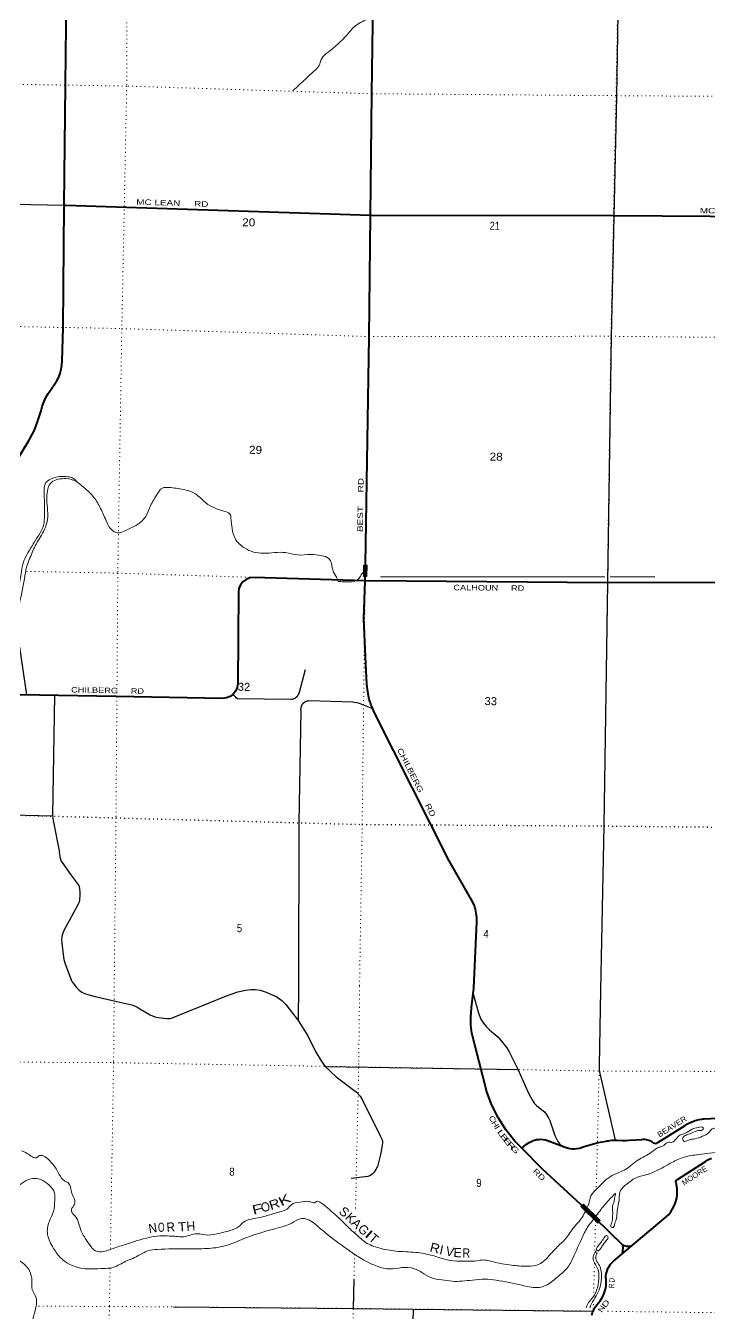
# Model space of a CAD drawing. Header units: feet. Extents: x -493433 to -244333, y 184684 to 373072.
# Drawn here: x -360811 to -345872, y 317103 to 345259 of the extents above; entities that cross this region are included whole.
import ezdxf

# ---------------------------------------------------------------- set-up
doc = ezdxf.new("R2010")
doc.units = ezdxf.units.FT
doc.header["$LTSCALE"] = 60
doc.linetypes.add('DOTTED', pattern=[1.5, 0.3, -1.2])
for name, color, linetype, lineweight in [('26', 7, 'Continuous', 40), ('27', 7, 'Continuous', 13), ('29', 7, 'Continuous', 25), ('39', 7, 'Continuous', 13), ('41', 7, 'Continuous', 13), ('6', 7, 'DOTTED', 25), ('61', 7, 'Continuous', 13), ('7', 7, 'DOTTED', 13)]:
    doc.layers.add(name, color=color, linetype=linetype, lineweight=lineweight)

msp = doc.modelspace()

# ---------------------------------------------------------------- linework, layer by layer
at = {"layer": '26'}
for points in [[(-359968.82, 341329.88), (-359942, 343972.95), (-359862, 351036.95), (-359859.63, 351061.84)], [(-353276.02, 341112.73), (-353247, 343777.95), (-353223.88, 345310.93), (-353219.72, 345586.93)], [(-363526.9, 331611.9), (-363381.09, 331851.52), (-360749, 336177.13), (-360722.04, 336222.6), (-360623.45, 336416.57), (-360545.68, 336619.78), (-360478, 336837.95), (-360449.27, 336929.66), (-360416.27, 337029.75), (-360372.99, 337125.85), (-360319.91, 337216.89), (-360301.36, 337244.19), (-360133.88, 337493.2), (-360091.84, 337574.11), (-360058.49, 337658.97), (-360034.2, 337746.85), (-360019.22, 337836.79), (-360013.72, 337927.8), (-360013.7, 337932.02), (-359996, 338649.95), (-359968.82, 341329.88)], [(-353276.02, 341112.73), (-359946, 341329.14), (-359968.82, 341329.88)], [(-353388.29, 333461.9), (-353387.87, 333486.94), (-353305, 338450.95), (-353276.02, 341112.73)], [(-342712.77, 341065.75), (-342721, 341065.95), (-347945, 341098.95), (-353252, 341111.95), (-353276.02, 341112.73)], [(-353394, 333119.95), (-353392.88, 333186.94), (-353388.29, 333461.9)], [(-353394, 333119.95), (-355829.61, 333195.65), (-355915.12, 333185.04), (-355994.98, 333152.66), (-356063.73, 333100.71), (-356116.7, 333032.74), (-356150.27, 332953.38), (-356162.01, 332875.83), (-356176.98, 330872.57), (-356188.82, 330790.8), (-356222.38, 330711.45), (-356275.34, 330643.49)], [(-353276.36, 330448.53), (-353301.75, 330522.77), (-353340.64, 330733.7), (-353353.12, 330859.05), (-353385, 331459.95), (-353420, 332288.95), (-353394, 333119.95)], [(-342864.27, 333089.95), (-348097, 333074.95), (-353369, 333119.74), (-353394, 333119.95)], [(-356275.34, 330643.49), (-356344.08, 330591.56), (-356423.92, 330559.19), (-356509.42, 330548.58), (-358834, 330590.95), (-362613.08, 330657.4), (-362806.55, 330676.65), (-362856, 330684.95), (-363038, 330706.95), (-363733.86, 330805.97), (-363769.29, 330810.65), (-363869.96, 330816.74), (-363919, 330817.95), (-364062.9, 330820.04)], [(-351020.72, 324212.48), (-350952.89, 325662.8), (-350953.03, 325756.34), (-350962.95, 325849.35), (-350982.54, 325940.82), (-350995, 325982.89), (-351004.08, 326009.35), (-351033.44, 326078.33), (-351069.85, 326143.86), (-351554, 326999.95), (-353177.81, 330221.53), (-353204.19, 330271.74), (-353248.39, 330373.48), (-353259.2, 330398.37), (-353267.79, 330423.48), (-353276.36, 330448.53)], [(-349966.65, 320709.3), (-350120.97, 320867.02), (-350318.52, 321116.27), (-350488.94, 321384.81), (-350630.35, 321669.68), (-350741.22, 321967.78), (-350742.63, 321972.3), (-351058.98, 323225.96), (-351080.76, 323406.26), (-351083.57, 323587.85), (-351078.8, 323667.48), (-351068, 323785.95), (-351020.72, 324212.48)], [(-349966.65, 320709.3), (-349941, 320734.79), (-349924.49, 320751.2), (-349868.84, 320796.87), (-349808.71, 320836.48), (-349744.78, 320869.59), (-349739.15, 320871.96), (-349693.38, 320888.08), (-349646.17, 320899.33), (-349598.04, 320905.59), (-349549.53, 320906.78), (-349501.15, 320902.89), (-349453.45, 320893.96), (-349406.94, 320880.1), (-349213.87, 320806.32), (-349022.43, 320733.7), (-348972.8, 320717.08), (-348921.71, 320705.74), (-348869.71, 320699.79), (-348817.38, 320699.32), (-348765.28, 320704.32), (-348713.99, 320714.74), (-348708.44, 320716.2), (-348602, 320749.95), (-348296, 320834.95), (-348123.33, 320867.9), (-348097.4, 320872.85), (-348073.33, 320876.92), (-348042.3, 320882.17), (-347999.01, 320884.9), (-347974.5, 320885.72), (-347949.01, 320886.06), (-347881, 320886.95), (-347764.13, 320881.98), (-347681.9, 320880.11), (-347619.81, 320884.41), (-347465, 320895.95), (-347347.89, 320905.61), (-347315.65, 320908.97), (-347283.24, 320908.95), (-347251.01, 320905.53), (-347219.31, 320898.77), (-347188.49, 320888.73), (-347158.89, 320875.52), (-347130.83, 320859.29), (-347121, 320852.14), (-347096.03, 320832.97), (-347071, 320822.28), (-347067.04, 320821.13), (-347056.74, 320819.27), (-347046.3, 320818.5), (-347043, 320818.6), (-347017.98, 320821.96), (-346993, 320837.63), (-346395.82, 321212.21), (-346344.41, 321244.43), (-346264.74, 321285.1), (-346181.25, 321317.22), (-346094.87, 321340.43), (-346031.53, 321350.51), (-346006.62, 321354.48), (-345981.53, 321355.64), (-345269.51, 321388.68)], [(-348650.25, 319457.67), (-348668, 319474.95), (-349527, 320259.95), (-349966.65, 320709.3)], [(-348441.39, 317058.1), (-348421.76, 317119.62), (-348395.8, 317178.74), (-348363.81, 317234.83), (-348326.13, 317287.27), (-348258.47, 317373.97), (-348219.01, 317432.83), (-348185.92, 317495.48), (-348159.56, 317561.25), (-348140.22, 317629.41), (-348128.1, 317699.23), (-348123.36, 317769.92), (-348126.03, 317840.73), (-348129.57, 317871.91), (-348129.14, 317918.95), (-348123.79, 317965.68), (-348113.58, 318011.6), (-348098.64, 318056.2), (-348079.11, 318098.99), (-348055.21, 318139.5), (-348027.22, 318177.3), (-347995.42, 318211.96), (-347965.32, 318238.96), (-346817.84, 319203.57), (-346762.85, 319258.26), (-346713.87, 319318.4), (-346671.45, 319383.33), (-346636.04, 319452.34), (-346608.05, 319524.67), (-346587.77, 319599.53), (-346575.42, 319676.1), (-346571.15, 319753.54), (-346574.99, 319831), (-346586.91, 319907.64), (-346590.8, 319923.88), (-346596.81, 319948.94), (-346604.11, 319973.88), (-346604.15, 319974.48), (-346603.95, 319979.81), (-346603.38, 319983.8), (-346591.57, 320008.81), (-346566.59, 320025.15), (-345956, 320424.6), (-345925.11, 320444.22), (-345906, 320454.81), (-345873.29, 320472.1), (-345820.98, 320493.09)], [(-347572, 318569.95), (-347582.41, 318567.7), (-347612.07, 318563.48), (-347642, 318562.39), (-347671.89, 318564.42), (-347701.4, 318569.57), (-347730.21, 318577.78), (-347758, 318588.95), (-348650.25, 319457.67)], [(-347770, 318403.95), (-347768.06, 318412.55), (-347758.55, 318470.89), (-347755.18, 318529.91), (-347758, 318588.95)]]:
    msp.add_lwpolyline(points, dxfattribs=at)
at = {"layer": '26', "lineweight": 13}
for points in [[(-353392.46, 333211.94), (-353429.5, 333212.38), (-353426.5, 333462.36), (-353388.29, 333461.9)], [(-353392.46, 333211.94), (-353354.5, 333211.48), (-353351.5, 333461.46), (-353388.29, 333461.9)]]:
    msp.add_lwpolyline(points, dxfattribs=at)
at = {"layer": '29'}
for p, q in [((-359971, 341329.95), (-366715.04, 341459.87)), ((-360948, 331668.95), (-360796.99, 330626.95)), ((-360227, 327972.95), (-362558, 328033.95)), ((-354850.03, 324273.16), (-354854, 323503.95)), ((-348245.02, 324168.89), (-348277, 322522.95)), ((-357500.3, 323603.68), (-356424.69, 324042.65)), ((-354269.66, 322502.32), (-350048.58, 322430.04)), ((-348264.08, 322342.62), (-347929, 320887.95)), ((-353638, 317837.95), (-353653, 317207.95))]:
    msp.add_line(p, q, dxfattribs=at)
for points in [[(-347776.22, 351114.95), (-347809, 349122.95), (-347898, 343717.95), (-348018, 338457.95), (-348097, 333082.95), (-348173, 327761.95), (-348245.02, 324168.89)], [(-354705.77, 331175.81), (-354836.6, 330678.84), (-354837.4, 330675.84), (-354844.65, 330653.95), (-354854.14, 330632.94), (-354865.78, 330613.04), (-354879.43, 330594.46), (-354894.95, 330577.42), (-354912.17, 330562.08), (-354930.89, 330548.64), (-354950.92, 330537.22), (-354969, 330529.29), (-354989.36, 330522.51), (-355019, 330521.41), (-356179.45, 330542.56), (-356211.63, 330563.81), (-356235.12, 330587.32), (-356258.61, 330612.13), (-356275.34, 330643.49)], [(-360185, 330611.95), (-360230, 327996.95), (-360215, 327881.95), (-360077, 327176.14)], [(-354800.7, 330291.83), (-354802, 330277.95), (-354843, 327834.95), (-354850.03, 324273.16)], [(-354800.7, 330291.83), (-354786.9, 330385.27), (-354755.95, 330440.57), (-354709.53, 330475.95), (-354663.1, 330493.65), (-354628.11, 330496.69)], [(-353647.09, 330464.57), (-353653, 330464.95), (-354628.11, 330496.69)], [(-353647.09, 330464.57), (-353577.68, 330458.26), (-353526.84, 330444.99), (-353230.61, 330325.55)], [(-359797.82, 324352.56), (-359944.32, 324734.19), (-359971.95, 324828.2), (-360018.37, 325197.57), (-360019.48, 325282.71), (-360018.37, 325323.64), (-360009.53, 325378.93), (-359975.27, 325477.35), (-359855.89, 325694.1), (-359665.78, 326039.14), (-359639.25, 326096.66), (-359629.31, 326137.58), (-359621.56, 326251.47), (-359620.46, 326314.52), (-359627.1, 326383.09), (-359638.15, 326433.96), (-359665.78, 326485.92), (-359816.1, 326693.83), (-360010.64, 326963.67), (-360033.85, 327000.17), (-360049.32, 327044.41), (-360077, 327176.14)], [(-359797.82, 324352.56), (-359704.5, 324226.95), (-359647.34, 324165.37), (-359585.79, 324121.38), (-359502.26, 324086.19), (-359322, 324037.8), (-358754.86, 323905.84), (-358495.46, 323844.25), (-358385.55, 323804.67), (-358315.21, 323760.68), (-358090.99, 323628.71), (-357989.87, 323584.73), (-357919.52, 323567.13), (-357726.08, 323545.14), (-357651.34, 323549.54), (-357602.98, 323562.73), (-357500.3, 323603.68)], [(-356424.69, 324042.65), (-356178.5, 324130.18), (-356007.04, 324169.77), (-355883.86, 324184.13), (-355796.01, 324182.96), (-355686.02, 324170.93), (-355554.2, 324125.78), (-355325.59, 324024.61), (-355211.28, 323941.03), (-355123.35, 323853.05), (-354854, 323503.95), (-354644.13, 323171.24), (-354481.46, 322828.13), (-354353.96, 322621.39), (-354269.66, 322502.32)], [(-351030, 324084.95), (-350924.73, 323692.49), (-350903.85, 323632.01), (-350863.18, 323536.34), (-350807.12, 323447.26), (-350748.87, 323373.58), (-350675.23, 323302.1), (-350534.54, 323183.34), (-350494.97, 323145.94), (-350411.44, 323051.37), (-350297.13, 322906.2), (-350244.25, 322819.35)], [(-350244.25, 322819.35), (-350053, 322439.95), (-349821.37, 321918.56)], [(-354269.66, 322502.32), (-354024.22, 322269.49), (-353580.17, 321939.58), (-353501.04, 321851.6), (-353448.28, 321763.63), (-353061.39, 320985.04), (-353021.82, 320892.66), (-353014.13, 320843.19), (-353017.42, 320773.9), (-353056.99, 320571.55), (-353121.84, 320313.13), (-353158.11, 320246.04), (-353194.38, 320187.76), (-353231.75, 320148.17), (-353273.52, 320117.38), (-353333.97, 320096.48), (-353702, 320046.95)], [(-348277, 322522.95), (-348274.75, 322424.55), (-348264.08, 322342.62)], [(-349821.37, 321918.56), (-349744.28, 321768.02), (-349695.92, 321695.44), (-349649.76, 321642.66), (-349566.23, 321578.87), (-349473.9, 321506.29), (-349434.33, 321460.11), (-349385.97, 321378.73), (-349359.59, 321321.55), (-349245.28, 320991.64), (-349210.11, 320919.06), (-349181.53, 320859.67), (-349115.59, 320771.7)], [(-357582, 317239.95), (-353653, 317207.95), (-348407, 317148.95)], [(-352344, 317193.95), (-352460.82, 312870.92), (-352469.65, 312544.02)]]:
    msp.add_lwpolyline(points, dxfattribs=at)
at = {"layer": '39'}
for p, q in [((-353059, 333207.95), (-348155.9, 333206.32)), ((-348039.86, 333206.27), (-347058, 333205.95))]:
    msp.add_line(p, q, dxfattribs=at)
for points in [[(-353261.78, 345438.56), (-353272, 345432.95), (-353563, 345287.95), (-353787, 345062.95), (-354203, 344680.95), (-354342, 344542.95), (-354375, 344451.95), (-354411, 344365.95), (-354519, 344255.95), (-354707, 344082.95), (-354970, 343844.95)], [(-359702, 335293.95), (-359829, 335340.95), (-360017, 335352.95), (-360183, 335315.95), (-360300, 335209.95), (-360335, 335090.95), (-360351, 334898.95), (-360333, 334664.95), (-360348, 334389.95), (-360424, 334201.95), (-360603, 333884.95), (-360734, 333583.95), (-360792, 333416.95), (-360841, 333166.95), (-360962, 332558.95), (-361029, 332229.95), (-361151, 331789.95), (-361238, 331533.95), (-361411, 331274.95), (-361539, 331134.95), (-361653, 331086.95), (-361809, 331084.95), (-362043, 331121.95), (-362434, 331221.95), (-362657, 331252.95), (-362881, 331234.95), (-363053, 331215.95), (-363149, 331196.95), (-363169, 331217.95), (-363174, 331283.95)], [(-363127, 331307.95), (-363105, 331295.95), (-363018, 331294.95), (-362799, 331348.95), (-362668, 331335.95), (-362405, 331296.95), (-362117, 331214.95), (-361822, 331153.95), (-361685, 331149.95), (-361591, 331207.95), (-361440, 331388.95), (-361319, 331563.95), (-361243, 331703.95), (-361060, 332430.95), (-360994, 332741.95), (-360966, 332951.95), (-360914, 333272.95), (-360870, 333502.95), (-360781, 333699.95), (-360627, 333959.95), (-360506, 334154.95), (-360425, 334331.95), (-360401, 334565.95), (-360404, 334887.95), (-360410, 335113.95), (-360372, 335267.95), (-360270, 335341.95), (-360063, 335401.95), (-359889, 335395.95), (-359780, 335366.95), (-359702, 335293.95)], [(-359702, 335293.95), (-359578, 335190.95), (-359343, 334971.95), (-359194, 334737.95), (-359055, 334433.95), (-358947, 334246.95), (-358798, 334167.95), (-358630, 334220.95), (-358388, 334339.95), (-358196, 334519.95), (-358099, 334727.95), (-357955, 334990.95), (-357824, 335147.95), (-357679, 335160.95), (-357366, 335114.95), (-357132, 335039.95), (-356917, 334861.95), (-356732, 334734.95), (-356555, 334667.95), (-356412, 334619.95), (-356351, 334580.95), (-356326, 334487.95), (-356302, 334260.95), (-356235, 334043.95), (-356029, 333837.95), (-355833, 333748.95), (-355615, 333722.95), (-355134, 333735.95), (-354867, 333684.95), (-354580, 333697.95), (-354341, 333669.95), (-354188, 333608.95), (-354132, 333505.95), (-354086, 333312.95), (-353996, 333158.95), (-353980, 333107.95)], [(-353980, 333107.95), (-353871, 333096.95), (-353714, 333096.95), (-353586, 333121.95), (-353527, 333175.95), (-353465, 333272.95), (-353351, 333354.95)], [(-341196.34, 324059.8), (-341245, 323552.95), (-341274, 322733.95), (-341315, 322471.95), (-341436, 322207.95), (-341710, 321934.95), (-342002, 321798.95), (-342450, 321674.95), (-343210, 321602.95), (-343556, 321576.95), (-343852, 321517.95), (-344114, 321401.95), (-344279, 321259.95), (-344506, 321015.95), (-344727, 320830.95), (-344932, 320745.95), (-345260, 320674.95), (-345620, 320628.95), (-346105, 320573.95), (-346419, 320513.95), (-346687, 320399.95), (-347047, 320207.95), (-347297, 320117.95), (-347487, 320058.95), (-347671, 319927.95), (-347816, 319773.95), (-347838, 319652.95), (-347852, 319501.95), (-347882, 319345.95), (-347900, 319186.95), (-347934, 319063.95), (-347967, 318984.95), (-347984, 318975.95), (-348012, 318987.95), (-348022, 319013.95), (-348000, 319090.95), (-347985, 319203.95), (-347983, 319339.95), (-347984, 319444.95), (-347952, 319548.95), (-347935, 319651.95), (-347920, 319724.95), (-347997, 319650.95), (-348120, 319516.95), (-348315, 319272.95), (-348399.53, 319159.85)], [(-346291, 320899.95), (-346145, 320928.95), (-345975, 320990.95), (-345863, 321072.95), (-345808, 321134.95), (-345692, 321147.95), (-345504, 321169.95), (-345257, 321202.95), (-345029, 321240.95), (-344890, 321325.95), (-344667, 321450.95), (-344336, 321729.95), (-344101, 321904.95), (-343875, 321956.95), (-343676, 322000.95), (-343276, 321979.95), (-342982, 321925.95), (-342781, 321882.95), (-342569, 321885.95), (-342291, 321995.95), (-341976, 322133.95), (-341781, 322226.95), (-341653, 322402.95), (-341587, 322573.95), (-341565, 322874.95), (-341538, 323203.95), (-341525, 323618.95), (-341498, 323854.95), (-341491.92, 324064.11)], [(-348578.03, 319333.13), (-348506, 319498.95), (-348458, 319666.95), (-348316, 319836.95), (-347994, 320115.95), (-347734, 320229.95), (-347436, 320446.95), (-347123, 320630.95), (-346962, 320735.95), (-346895, 320753.95), (-346781, 320838.95), (-346682, 320841.95), (-346594, 320919.95), (-346512, 320995.95), (-346397, 321038.95), (-346242, 321129.95), (-346116, 321164.95), (-346003, 321155.95), (-346002, 321128.95), (-346103, 321097.95), (-346245, 321046.95), (-346352, 321007.95), (-346426, 320970.95), (-346454, 320923.95), (-346443, 320877.95), (-346291, 320899.95)], [(-360905, 320653.95), (-360738, 320572.95), (-360640, 320508.95), (-360579, 320503.95), (-360514, 320549.95), (-360419, 320540.95), (-360307, 320456.95), (-360140, 320251.95), (-360006, 320033.95), (-359936, 319980.95), (-359881, 319951.95), (-359813, 319758.95), (-359742, 319503.95), (-359775, 319438.95), (-359810, 319382.95), (-359783, 319277.95), (-359723, 319215.95), (-359672, 319126.95), (-359615, 318943.95), (-359418, 318603.95), (-359288, 318464.95), (-359108, 318452.95), (-358896, 318520.95), (-358628, 318608.95), (-358115, 318759.95), (-357880, 318793.95), (-357670, 318790.95), (-357551, 318787.95), (-357406, 318773.95), (-357066, 318839.95), (-356834, 318812.95), (-356565, 318854.95), (-356155, 319002.95), (-356012, 319116.95), (-355831.25, 319171.96), (-355639, 319210.95), (-355378, 319284.95), (-355218, 319329.95), (-355100, 319380.95), (-355006, 319476.95), (-354819, 319532.95), (-354627, 319548.95), (-354553, 319527.95), (-354496, 319520.95), (-354456, 319548.95), (-354361, 319519.95), (-354217, 319406.95), (-353933, 319153.95), (-353722, 318945.95), (-353588, 318824.95), (-353382, 318651.95), (-353091, 318529.95), (-352722, 318460.95), (-352290, 318432.95), (-351918, 318363.95), (-351666, 318287.95), (-351390, 318243.95), (-351148, 318244.95), (-350952, 318248.95), (-350810, 318267.95), (-350675, 318245.95), (-350236, 318157.95), (-349895, 318130.95), (-349660, 318148.95), (-349465, 318261.95), (-349338, 318398.95), (-349142, 318602.95), (-348986, 318764.95), (-348900, 318889.95), (-348801, 319017.95), (-348690, 319143.95), (-348579, 319330.95), (-348577.59, 319334.2)], [(-348399.53, 319159.85), (-348531, 318983.95), (-348667, 318720.95), (-348830, 318354.95), (-348962, 318109.95), (-349170, 317911.95), (-349415, 317724.95), (-349642, 317662.95), (-349965, 317715.95), (-350527, 317824.95), (-350769, 317846.95), (-351050, 317827.95), (-351494, 317802.95), (-351716, 317831.95), (-351960, 317884.95), (-352156, 317996.95), (-352389, 318096.95), (-352664, 318091.95), (-352917, 318076.95), (-353201, 318158.95), (-353546, 318340.95), (-353774, 318494.95), (-354258, 318858.95), (-354530, 319084.95), (-354695, 319169.95), (-354804, 319170.95), (-354997, 319073.95), (-355275, 318974.95), (-355982, 318758.95), (-356467, 318573.95), (-356852, 318517.95), (-357280, 318510.95), (-357932, 318498.95), (-358141, 318468.95), (-358364, 318354.95), (-358659, 318220.95), (-358929, 318098.95), (-359113, 318082.95), (-359572, 318083.95), (-359847, 318171.95), (-360033, 318297.95), (-360202, 318521.95), (-360336, 318832.95), (-360300, 319101.95), (-360208, 319328.95), (-360177, 319577.95), (-360199, 319777.95), (-360354, 319945.95), (-360535, 320040.95), (-360702, 320042.95), (-360891, 319947.95), (-361392, 319613.95), (-361700, 319401.95)], [(-361700, 319401.95), (-361927, 319199.95), (-362019, 319095.95), (-361994, 318984.95), (-361907, 318855.95), (-361941, 318714.95), (-362080, 318601.95), (-362209, 318552.95), (-362255, 318461.95), (-362149, 318397.95), (-362045, 318331.95), (-361959, 318270.95), (-361784, 318464.95), (-361683, 318651.95), (-361616, 318824.95), (-361459, 318953.95), (-361362, 318952.95), (-361338, 318798.95), (-361257, 318611.95), (-361151, 318529.95), (-361077, 318366.95), (-360957, 318258.95), (-360727, 318032.95), (-360678, 317807.95), (-360670, 317623.95), (-360585, 317440.95), (-360579, 317295.95), (-360603, 317164.95), (-360674, 316948.95), (-360763, 316816.95), (-360844, 316762.95), (-360926, 316710.95), (-360869, 316580.95), (-360811, 316525.95), (-360714, 316524.95), (-360628, 316612.95), (-360507, 316612.95), (-360416, 316595.95), (-360361, 316493.95), (-360416, 316474.95), (-360527, 316463.95), (-360611, 316409.95), (-360632, 316315.95), (-360691, 316303.95), (-360722, 316362.95), (-360773, 316375.95), (-360784, 316262.95), (-360844, 316190.95), (-360911, 316122.95), (-360881, 316093.95), (-360878, 316041.95), (-360704, 316022.95), (-360531, 316002.95), (-360412, 316013.95), (-360316, 316095.95), (-360259, 316118.95), (-360148, 316109.95), (-360150, 316218.95), (-360197, 316336.95), (-360208, 316435.95), (-360209, 316504.95), (-360092, 316531.95), (-359997, 316562.95), (-359944, 316567.95), (-359984, 316416.95), (-360007, 316234.95), (-359957, 316147.95), (-359892, 316207.95), (-359851, 316239.95), (-359832, 316153.95), (-359838, 316026.95), (-359867, 315952.95), (-359774, 315944.95), (-359742, 315964.95), (-359645, 315919.95), (-359559, 315907.95), (-359396, 315999.95), (-359256, 316013.95), (-359083, 315954.95), (-358888, 315942.95), (-358672, 315929.95), (-358412, 315877.95), (-358258, 315718.95), (-358021, 315436.95), (-357836, 315217.95), (-357733, 315208.95), (-357623, 315282.95), (-357493, 315205.95), (-357302, 315027.95), (-357115, 314746.95), (-357018, 314441.95), (-356943, 314281.95), (-356823, 314196.95), (-356643, 314220.95), (-356498, 314176.95), (-356394, 313965.95), (-356279, 313789.95)], [(-348143, 318790.95), (-348211, 318691.95), (-348283, 318595.95), (-348328, 318531.95), (-348335, 318497.95), (-348305, 318468.95), (-348284, 318476.95), (-348231, 318538.95), (-348186, 318610.95), (-348122, 318692.95), (-348085, 318748.95), (-348085, 318783.95), (-348115, 318801.95), (-348143, 318790.95)], [(-348352, 318451.95), (-348406, 318333.95), (-348389, 318217.95), (-348328, 318113.95), (-348287, 317979.95), (-348300, 317729.95), (-348402, 317467.95), (-348553, 317249.95), (-348558.48, 317228.03)], [(-348482.87, 317220.88), (-348466, 317262.95), (-348279, 317617.95), (-348226, 317874.95), (-348273, 318147.95), (-348340, 318269.95), (-348351, 318330.95), (-348341, 318376.95), (-348326, 318431.95), (-348352, 318451.95)]]:
    msp.add_spline(points, degree=3, dxfattribs=at)
at = {"layer": '6'}
msp.add_lwpolyline([(-362884.96, 328044.47), (-358839, 327936.95), (-353458, 327792.95), (-348173, 327759.95), (-342727, 327704.95), (-338357.58, 327622.97)], dxfattribs=at)
at = {"layer": '61'}
for p, q in [((-348307.82, 319075.15), (-348674.35, 319431.74)), ((-348256.01, 319128.44), (-348622.19, 319484.64)), ((-348307.28, 319075.27), (-348256.91, 319128.34))]:
    msp.add_line(p, q, dxfattribs=at)
for points in [[(-353421.4, 333220.28), (-353418.6, 333454.26), (-353359.6, 333453.56), (-353362.4, 333219.59)], [(-348307.82, 319086.31), (-348663.32, 319432.16), (-348622.23, 319473.52), (-348267.67, 319128.62)]]:
    msp.add_lwpolyline(points, close=True, dxfattribs=at)
msp.add_lwpolyline([(-348675.19, 319431.57), (-348649.47, 319457.46), (-348622.33, 319484.78)], dxfattribs=at)
at = {"layer": '7'}
for p, q in [((-348358.56, 319120.94), (-348376.26, 318400.28)), ((-353613.66, 318891.41), (-353614.61, 318848.68)), ((-348381.13, 318202.16), (-348399.02, 317473.87))]:
    msp.add_line(p, q, dxfattribs=at)
for points in [[(-358511.94, 352045.91), (-358592, 349292.95), (-358605, 343938.95), (-358712, 338636.95), (-358799, 333287.95), (-358839, 327936.95), (-358877.05, 324337.69)], [(-348245.02, 324168.89), (-348173, 327759.95), (-348097, 333084.95), (-348020, 338467.95), (-347910, 343729.95), (-347809, 349122.95), (-347779.73, 350861.96)], [(-353224.86, 345335.96), (-353249, 343771.95), (-353305, 338460.95), (-353388.28, 333462.95)], [(-337541.38, 343582.66), (-342658, 343694.95), (-347910, 343729.95), (-353249, 343771.95), (-358605, 343938.95), (-363938, 344025.95), (-366719.41, 344037.75)], [(-366301.73, 338739.95), (-364081, 338737.95), (-358712, 338636.95), (-353305, 338460.95), (-348020, 338467.95), (-342768, 338414.95), (-337363, 338298.95), (-336776.07, 338251.79)], [(-336856.49, 332936.62), (-337506, 332942.95), (-342864, 333089.95), (-348097, 333084.95), (-353394, 333119.95), (-358799, 333287.95), (-360808.96, 333326.04)], [(-353392.5, 333209.94), (-353394, 333119.95), (-353458, 327792.95), (-353515, 324251.93)], [(-358877.05, 324337.69), (-358891, 322582.95), (-358960.7, 318500.02)], [(-353515, 324251.93), (-353532.31, 322564.21), (-353602.79, 319382.25)], [(-348245.02, 324168.89), (-348278, 322399.95), (-348341.59, 319811.54)], [(-362025.45, 322597.94), (-358891, 322582.95), (-353536, 322489.95), (-348278, 322399.95), (-342930, 322381.95), (-341671.95, 322365.36)], [(-353624.73, 318392.19), (-353649.31, 317282.21), (-353787, 311843.95), (-353790.98, 311176.05)], [(-358967.74, 318087.28), (-358982, 317251.95), (-359000.91, 315949.86)], [(-348401.12, 317388.18), (-348407, 317148.95), (-348407.67, 317103.72)], [(-348590.98, 317151.02), (-353653, 317207.95), (-358982, 317251.95), (-360584.55, 317256.95)], [(-348387.83, 317148.71), (-348407, 317148.95), (-348515.96, 317150.18)], [(-340928.97, 317050.04), (-343035, 317081.95), (-348119.77, 317145.37)]]:
    msp.add_lwpolyline(points, dxfattribs=at)

# ---------------------------------------------------------------- texts
at = {"layer": '27'}
for s, rotation, width, p in [('MC LEAN     RD', 358.142, 1.35, (-358397.27, 341348.93)), ('MC LEAN     RD', 359.638, 1.35, (-346077.21, 341157.15)), ('BEST     RD', 89.044, 1.35, (-353446.19, 334187.33)), ('CALHOUN     RD', 359.513, 1.25, (-351465.09, 332913.56)), ('CHILBERG     RD', 358.993, 1.25, (-359820.87, 330678.31)), ('CHILBERG     RD', 296.75, 1.3, (-352698.34, 329425.81)), ('C', 298.108, 1.2, (-350695.63, 321385.14)), ('H', 301.108, 1.2, (-350638.72, 321269.43)), ('BEAVER', 32.098, 1.1, (-346958.25, 320943.47)), ('I', 302.287, 1.4, (-350574.44, 321158.46)), ('L', 306.516, 1.75, (-350515.32, 321068.54)), ('B', 308.516, 1.6, (-350452.57, 320976.9)), ('E', 308.516, 1.6, (-350378.84, 320884.27)), ('R', 312.723, 1.6, (-350304.16, 320791.55)), ('G', 312.919, 1.5, (-350225.05, 320709.91)), ('RD', 314.375, 1.3, (-349736.34, 320202.23)), ('R', 89.171, 0.65, (-347947.31, 317653.57)), ('D', 88.466, 0.65, (-347942.78, 317777.59)), ('D', 52.126, 1.45, (-348141.2, 317211.61)), ('N', 59.107, 1.25, (-348212.33, 317104.76))]:
    msp.add_text(s, height=120, rotation=rotation, dxfattribs=dict(at, width=width)).set_placement(p)
msp.add_text('MOORE', height=120, rotation=33.192, dxfattribs=at).set_placement((-346422.84, 319892.15))
at = {"layer": '41'}
for s, rotation, width, p in [('R', 18.65, 1.2, (-355453.7, 319357.1)), ('K', 28.189, 1.45, (-355222.32, 319434.84)), ('F', 13.591, 1.4, (-355836.06, 319258.3)), ('O', 15.831, 0.95, (-355640.83, 319306.39)), ('N', 9.044, 0.95, (-358110.92, 318852.18)), ('O', 1.824, 0.7, (-357919.08, 318881.42)), ('R', 4.801, 0.95, (-357725.79, 318881.06)), ('T', 4.676, 1.1, (-357474.83, 318887)), ('I', 318.442, 1.7, (-353424.51, 318797.11)), ('R', 345.701, 1.1, (-351993.4, 318459.13)), ('R', 0.775, 0.85, (-351262.28, 318319.36))]:
    msp.add_text(s, height=200, rotation=rotation, dxfattribs=dict(at, width=width)).set_placement(p)
for s, rotation, p in [('S', 318.456, (-353982.85, 319305.39)), ('K', 316.941, (-353842.96, 319177.52)), ('H', 3.763, (-357293.67, 318902.19)), ('A', 315.415, (-353714.06, 319057.15)), ('G', 317.074, (-353571.1, 318925.9)), ('T', 319.989, (-353329.86, 318715.71)), ('I', 348.172, (-351780.22, 318400.63)), ('V', 348.711, (-351646.47, 318371.21)), ('E', 357.938, (-351464.74, 318332.09))]:
    msp.add_text(s, height=200, rotation=rotation, dxfattribs=at).set_placement(p)
at = {"layer": '7'}
for s, rotation, width, p in [('20', 359.44, 1.1, (-356081, 340872.95)), ('21', 359.44, 0.85, (-350672, 340797.95)), ('29', 359.44, 1.1, (-355932, 335897.95)), ('28', 359.44, 1.1, (-350673, 335748.95)), ('32', 359.44, 1.05, (-356179, 330715.95)), ('33', 359.44, 1.05, (-350785.13, 330403)), ('5', 359.44, 0.9, (-356199, 325436.95)), ('4', 359.44, 0.9, (-350810, 325310.95)), ('8', 359.309, 0.9, (-356364.15, 320112.68)), ('9', 359.309, 0.9, (-350965.13, 319867.8))]:
    msp.add_text(s, height=175, rotation=rotation, dxfattribs=dict(at, width=width)).set_placement(p)

doc.saveas('drawing.dxf')
